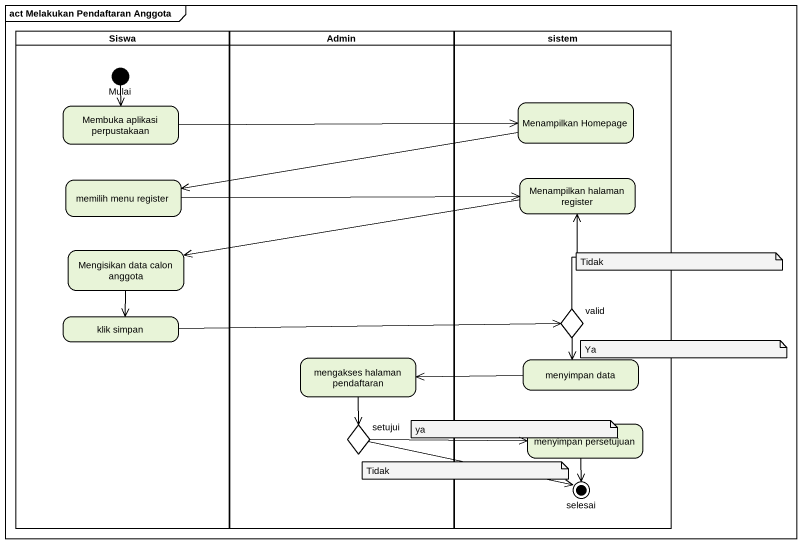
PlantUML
@startuml
mainframe act Melakukan Pendaftaran Anggota
hide empty description
state Siswa <<partition>> {
  state Mulai <<start>>
  state "Membuka aplikasi perpustakaan" as Membuka_aplikasi
  state "memilih menu register" as memilih_menu_register
  state "Mengisikan data calon anggota" as Mengisikan_data_calon
  state "klik simpan" as klik_simpan
}
state Admin <<partition>> {
  state "mengakses halaman pendaftaran" as mengakses_halaman
  state setujui <<choice>>
}
state sistem <<partition>> {
  state "Menampilkan Homepage" as Menampilkan_Homepage
  state "Menampilkan halaman register" as Menampilkan_halaman_register
  state valid <<choice>>
  state "menyimpan data" as menyimpan_data
  state "menyimpan persetujuan" as menyimpan_persetujuan
  state selesai <<end>>
}
Mulai --> Membuka_aplikasi
Membuka_aplikasi -right-> Menampilkan_Homepage
Menampilkan_Homepage -left-> memilih_menu_register
memilih_menu_register -right-> Menampilkan_halaman_register
Menampilkan_halaman_register -left-> Mengisikan_data_calon
Mengisikan_data_calon --> klik_simpan
klik_simpan -right-> valid
valid -up-> Menampilkan_halaman_register
valid --> menyimpan_data
mengakses_halaman --> setujui
menyimpan_data -left-> mengakses_halaman
setujui -right-> menyimpan_persetujuan
setujui -right-> selesai
menyimpan_persetujuan --> selesai
note as N1
  Tidak
end note
note as N2
  Ya
end note
note as N3
  ya
end note
note as N4
  Tidak
end note
@enduml
